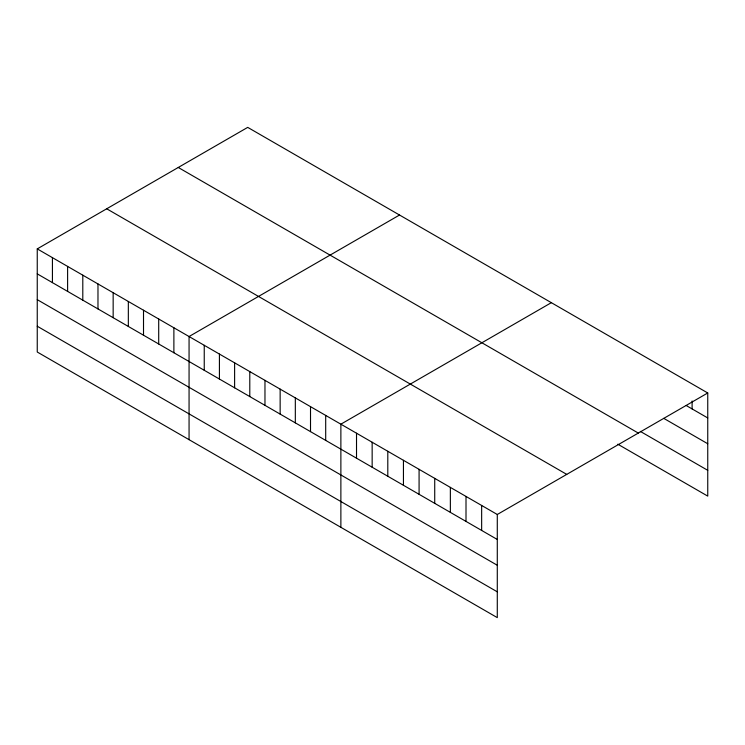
<?xml version="1.0" encoding="UTF-8"?>
<svg xmlns="http://www.w3.org/2000/svg" width="745" height="745" viewBox="0 0 745 745"><rect width="100%" height="100%" fill="white"/><g stroke="black" fill="none" stroke-linecap="round" stroke-linejoin="round"><path stroke-width="1.12" d="M37.25 248.886L497.288 514.488L497.288 617.624L37.25 352.022L37.25 248.886L247.713 127.376L707.75 392.978L707.75 496.114L617.81 444.197M399.525 215.026L189.062 336.526L189.062 439.671M551.337 302.675L340.875 424.175L340.875 527.32M497.288 514.488L707.75 392.978M686.247 405.541L707.75 417.954M663.758 418.355L707.75 443.75M640.3 431.383L707.75 470.328M178.26 167.467L638.297 433.069M106.703 208.786L566.74 474.388M37.25 273.862L497.288 539.464M37.25 299.658L497.288 565.259M37.25 326.236L497.288 591.828M692.105 400.978L692.105 408.921M481.652 505.455L481.652 530.431M466.007 496.421L466.007 521.407M450.362 487.388L450.362 512.374M434.726 478.364L434.726 503.341M419.081 469.331L419.081 494.307M403.445 460.298L403.445 485.284M387.8 451.274L387.8 476.251M372.155 442.241L372.155 467.217M356.52 433.208L356.52 458.194M325.695 415.412L325.695 440.397M310.516 406.649L310.516 431.625M295.327 397.886L295.327 422.862M280.148 389.123L280.148 414.099M264.969 380.35L264.969 405.336M249.789 371.587L249.789 396.573M234.61 362.824L234.61 387.81M219.421 354.061L219.421 379.037M204.242 345.298L204.242 370.274M173.883 327.763L173.883 352.748M158.704 319L158.704 343.985M143.515 310.237L143.515 335.213M128.336 301.474L128.336 326.45M113.156 292.711L113.156 317.687M97.977 283.938L97.977 308.924M82.797 275.175L82.797 300.161M67.609 266.412L67.609 291.388M52.429 257.649L52.429 282.625"/></g></svg>
